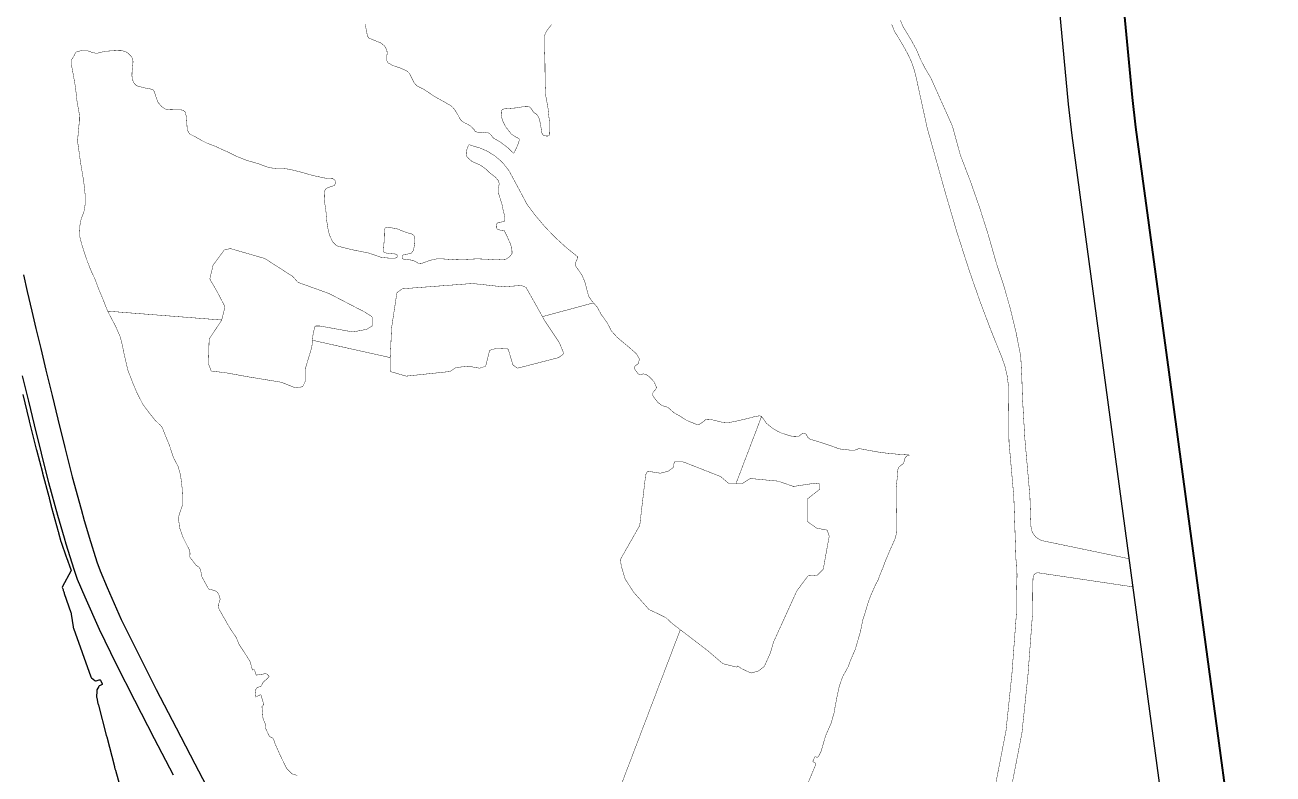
# Model space of a CAD drawing. Header units: millimetres. Extents: x -2018 to 1267, y -2071 to 2585.
# Drawn here: x 491 to 1267, y 288 to 754 of the extents above; entities that cross this region are included whole.
import ezdxf

# ---------------------------------------------------------------- set-up
doc = ezdxf.new("R2010")
doc.units = ezdxf.units.MM
doc.linetypes.add('DASH', pattern=[0.35, 0.25, -0.1])
for name, color, linetype in [('0block', 7, 'Continuous'), ('0lake', 140, 'DASH'), ('0river', 141, 'Continuous')]:
    doc.layers.add(name, color=color, linetype=linetype)
doc.layers.add('0edge', color=40, linetype='Continuous', lineweight=40)

msp = doc.modelspace()

# ---------------------------------------------------------------- linework, layer by layer
at = {"layer": '0block', "color": 7}
for points in [[(1218.76, 117.88), (1142.23, 685.19), (1139.91, 704.59), (1134.49, 762.35)], [(490.23, 598.44), (492.53, 588.1), (495.35, 575.75), (497.73, 564.97), (500.84, 552.58), (504.03, 539.19), (507.98, 523.45), (511.53, 508.71), (515.91, 491.08), (520.51, 472.83), (526.05, 452.64), (527.93, 445.64), (529.95, 438.8), (531, 435.23), (535.85, 419.8), (537.77, 414.31), (542.25, 403.79), (550.93, 384), (561.36, 362.73), (572.71, 340.39), (585.02, 316.61), (596.75, 294.14), (608.6, 271.49)]]:
    msp.add_lwpolyline(points, dxfattribs=at)
at = {"layer": '0block'}
msp.add_lwpolyline([(583.45, 287.19), (571.71, 309.69), (559.37, 333.55), (547.94, 356.03), (537.32, 377.69), (528.48, 397.83), (523.77, 408.89), (521.61, 415.07), (516.65, 430.86), (515.56, 434.56), (513.49, 441.57), (511.57, 448.71), (506, 469.01), (501.36, 487.44), (496.96, 505.14), (493.41, 519.87), (489.46, 535.63)], dxfattribs=at)
at = {"layer": '0edge'}
msp.add_lwpolyline([(994.5, -665.41), (1024.87, -129.15), (1046.34, -110.34), (1204.94, -122.23), (1263.59, -126.34), (1267.13, -75.63), (1258.64, 121.42), (1213.32, 457.41), (1202.47, 537.87), (1181.91, 690.24), (1179.69, 708.84), (1174.38, 765.41), (1162.69, 960.08), (1157.9, 1040), (1138.65, 1360.82), (1125.47, 1583.56)], dxfattribs=at)
at = {"layer": '0lake', "const_width": 0.25}
for points in [[(818.28, 754.2), (818.14, 753.73), (817.88, 753.3), (816.63, 751.74), (816.32, 751.35), (816.02, 750.95), (814.96, 749.26), (814.7, 748.83), (814.51, 748.37), (814.2, 746.91), (814.1, 746.42), (814.05, 745.92), (814.11, 740.42), (814.12, 739.92), (814.14, 739.42), (814.4, 730.43), (814.42, 729.93), (814.42, 729.43), (814.5, 718.43), (814.51, 717.93), (814.53, 717.43), (814.83, 710.43), (814.88, 709.94), (814.96, 709.44), (816.16, 703.06), (816.24, 702.56), (816.31, 702.07), (817.26, 693.12), (817.3, 692.62), (817.31, 692.12), (817.1, 685.62), (816.95, 685.18), (816.55, 684.89), (816.08, 684.78), (815.58, 684.79), (815.08, 684.81), (814.59, 684.9), (813.62, 685.16), (813.24, 685.43), (812.96, 685.84), (812.69, 686.26), (812.49, 686.71), (812.38, 687.2), (812.17, 688.69), (812.09, 689.18), (812.01, 689.67), (811.31, 693.61), (811.22, 694.1), (811.1, 694.59), (810.69, 696.03), (810.51, 696.49), (810.25, 696.92), (809.68, 697.74), (809.36, 698.13), (808.98, 698.44), (807.73, 699.27), (807.35, 699.6), (807.04, 699.99), (805.93, 701.65), (805.65, 702.06), (805.33, 702.45), (804.97, 702.8), (804.52, 702.95), (803.52, 703.05), (803.03, 703.08), (802.53, 703.07), (800.53, 702.93), (800.03, 702.88), (799.54, 702.81), (796.58, 702.31), (796.09, 702.26), (795.59, 702.22), (789.6, 701.76), (789.11, 701.68), (788.63, 701.54), (788.15, 701.4), (787.77, 701.11), (787.52, 700.68), (787.36, 700.21), (787.3, 699.72), (787.24, 698.22), (787.24, 697.72), (787.33, 697.23), (787.93, 694.8), (788.08, 694.33), (788.29, 693.87), (789.89, 690.76), (790.15, 690.33), (790.44, 689.93), (793.2, 686.38), (793.55, 686.02), (793.95, 685.71), (795.59, 684.57), (796.02, 684.31), (796.46, 684.08), (797.8, 683.41), (798.2, 683.12), (798.44, 682.69), (798.39, 682.21), (798.28, 681.72), (798.16, 681.23), (798.02, 680.75), (797.85, 680.28), (797.32, 678.88), (797.14, 678.41), (796.94, 677.96), (795.22, 674.34), (794.88, 674.09), (791.63, 677.2), (791.26, 677.54), (790.88, 677.86), (787.29, 680.57), (786.88, 680.87), (786.45, 681.12), (783, 683.15), (782.57, 683.4), (782.19, 683.72), (780.96, 685.3), (780.65, 685.69), (780.26, 686.01), (779.44, 686.57), (779.01, 686.82), (778.53, 686.94), (777.53, 687.07), (777.04, 687.13), (776.54, 687.16), (775.06, 686.95), (774.57, 686.86), (774.09, 686.77), (772.64, 687.15), (772.15, 687.27), (771.68, 687.42), (771.21, 687.6), (770.82, 687.85), (770.64, 688.32), (770.43, 688.76), (770.08, 689.12), (769.72, 689.46), (769.36, 689.81), (769.01, 690.18), (768.69, 690.55), (768.33, 690.89), (766.6, 691.9), (766.16, 692.15), (765.73, 692.39), (763.93, 693.28), (763.5, 693.52), (763.11, 693.83), (762.34, 694.47), (761.98, 694.82), (761.69, 695.22), (760.55, 697.45), (760.31, 697.89), (758.47, 700.86), (758.2, 701.29), (757.91, 701.69), (756.88, 702.78), (756.52, 703.13), (756.13, 703.44), (755.72, 703.73), (755.31, 704.01), (754.88, 704.26), (751.83, 705.99), (751.4, 706.23), (750.96, 706.48), (746.16, 709.16), (745.73, 709.41), (745.31, 709.68), (742.01, 711.94), (741.59, 712.22), (741.17, 712.49), (739.05, 713.81), (738.62, 714.07), (738.19, 714.31), (735.5, 715.66), (735.06, 715.89), (734.66, 716.17), (733.3, 717.64), (733, 718.03), (732.78, 718.48), (732.12, 719.83), (731.9, 720.28), (731.67, 720.72), (730.29, 723.39), (730.04, 723.82), (729.7, 724.19), (728.96, 724.86), (728.58, 725.19), (728.18, 725.47), (724.97, 726.86), (724.51, 727.06), (724.04, 727.23), (720.25, 728.52), (719.78, 728.7), (719.34, 728.92), (717.16, 730.14), (716.74, 730.42), (716.45, 730.81), (716.26, 731.27), (716.09, 731.74), (716.02, 732.23), (716.03, 733.23), (716.04, 733.73), (716.08, 734.23), (716.22, 735.72), (716.25, 736.22), (716.25, 736.72), (716.16, 737.72), (716.05, 738.19), (715.83, 738.65), (715.18, 739.99), (714.93, 740.43), (714.61, 740.81), (712.72, 742.44), (712.31, 742.72), (711.85, 742.92), (709.06, 744.03), (708.6, 744.22), (708.14, 744.41), (705.37, 745.55), (704.92, 745.77), (704.57, 746.11), (704.33, 746.55), (704.11, 746.99), (703.95, 747.47), (702.81, 753.36), (702.75, 753.85), (702.72, 754.35)], [(1094.22, 279.32), (1100.98, 314.17), (1101.07, 314.67), (1101.13, 315.16), (1104.7, 349.48), (1104.75, 349.97), (1104.79, 350.47), (1107.54, 387.37), (1107.58, 387.87), (1107.6, 388.37), (1107.71, 403.87), (1107.71, 404.37), (1107.73, 404.87), (1107.94, 410.86), (1107.95, 411.36), (1107.94, 411.86), (1107.69, 418.36), (1107.64, 418.86), (1107.56, 419.35), (1107.46, 419.84), (1107.38, 420.33), (1107.33, 420.83), (1107.29, 421.33), (1107.26, 421.83), (1107.24, 422.33), (1105.97, 459.81), (1105.95, 460.3), (1105.91, 460.8), (1102.97, 494.17), (1102.94, 494.67), (1102.94, 495.17), (1102.69, 522.17), (1102.69, 522.67), (1102.69, 523.17), (1102.66, 528.17), (1102.65, 528.67), (1102.62, 529.17), (1101.97, 534.63), (1101.91, 535.13), (1101.81, 535.62), (1100.57, 540.98), (1100.44, 541.46), (1100.29, 541.94), (1098.46, 547.12), (1098.29, 547.59), (1098.11, 548.06), (1091.57, 564.29), (1091.39, 564.76), (1091.2, 565.22), (1084.87, 582.07), (1084.7, 582.54), (1084.53, 583.01), (1078.6, 600.01), (1078.44, 600.48), (1078.29, 600.95), (1070.78, 624.28), (1070.63, 624.75), (1070.48, 625.23), (1063.44, 649.22), (1063.3, 649.7), (1063.17, 650.18), (1052.26, 689.19), (1052.13, 689.67), (1052.01, 690.15), (1045.4, 720.44), (1045.29, 720.93), (1045.17, 721.41), (1044.22, 725.3), (1044.1, 725.78), (1043.95, 726.26), (1042.47, 730.51), (1042.28, 730.97), (1042.07, 731.43), (1040.39, 735.06), (1040.17, 735.51), (1039.94, 735.95), (1037.55, 740.34), (1037.3, 740.77), (1037.05, 741.2), (1034.49, 745.5), (1034.24, 745.93), (1033.97, 746.36), (1031.87, 749.76), (1031.63, 750.2), (1031.44, 750.66), (1030.35, 753.45), (1030.16, 753.92), (1029.94, 754.37)], [(1035.46, 756.72), (1036.98, 753.02), (1037.2, 752.57), (1037.45, 752.14), (1039.03, 749.59), (1039.29, 749.17), (1039.55, 748.74), (1042.36, 744.01), (1042.61, 743.58), (1042.85, 743.14), (1045.25, 738.75), (1045.48, 738.31), (1045.69, 737.85), (1047.81, 732.78), (1048.01, 732.32), (1048.23, 731.87), (1050.51, 727.42), (1050.74, 726.98), (1050.98, 726.54), (1053.85, 721.85), (1054.1, 721.42), (1054.33, 720.97), (1067.61, 691.31), (1067.78, 690.84), (1067.92, 690.36), (1072.54, 673.48), (1072.69, 673), (1072.86, 672.53), (1078.76, 657.13), (1078.94, 656.66), (1079.11, 656.19), (1084.55, 640.61), (1084.71, 640.14), (1084.87, 639.66), (1089.86, 623.94), (1090.01, 623.46), (1090.15, 622.98), (1094.81, 606.63), (1094.95, 606.15), (1095.11, 605.68), (1099.49, 592.38), (1099.64, 591.9), (1099.78, 591.42), (1103.61, 577.96), (1103.74, 577.47), (1103.87, 576.99), (1107.14, 563.38), (1107.26, 562.89), (1107.36, 562.4), (1110.18, 548.18), (1110.25, 547.68), (1110.28, 547.19), (1110.91, 535.2), (1110.93, 534.7), (1111.3, 522.71), (1111.32, 522.21), (1111.34, 521.71), (1112.76, 497.25), (1112.79, 496.75), (1112.83, 496.25), (1115.9, 461.39), (1115.94, 460.89), (1115.96, 460.39), (1116.55, 442.9), (1116.57, 442.4), (1116.62, 441.9), (1116.67, 441.41), (1116.73, 440.91), (1116.83, 440.42), (1117.25, 438.98), (1117.39, 438.5), (1117.59, 438.05), (1119.04, 436.01), (1119.35, 435.62), (1119.71, 435.28), (1121.74, 433.82), (1122.17, 433.57), (1122.64, 433.4), (1124.08, 432.97), (1124.56, 432.84), (1125.05, 432.73), (1177.43, 421.84), (1177.76, 421.57), (1177.86, 421.08), (1180.06, 404.73), (1179.89, 404.34), (1179.4, 404.38), (1121.54, 412.98), (1121.04, 413.03), (1120.54, 413.01), (1120.06, 412.91), (1119.59, 412.72), (1119.16, 412.46), (1118.79, 412.14), (1118.47, 411.75), (1118.22, 411.32), (1118.04, 410.85), (1117.95, 410.36), (1117.91, 409.86), (1117.89, 409.36), (1117.72, 404.37), (1117.71, 403.87), (1117.71, 403.37), (1117.59, 387.87), (1117.57, 387.37), (1117.53, 386.87), (1114.75, 349.47), (1114.7, 348.98), (1114.65, 348.48), (1111.03, 313.67), (1110.97, 313.17), (1110.88, 312.68), (1104.02, 277.34)], [(660.49, 286.95), (657.61, 287.81), (657.15, 287.98), (656.76, 288.3), (654.29, 290.77), (653.94, 291.13), (653.65, 291.54), (649.94, 299.19), (649.73, 299.64), (649.52, 300.09), (646.48, 306.95), (646.28, 307.41), (646.13, 307.88), (645.74, 309.33), (645.57, 309.79), (645.22, 310.13), (643.44, 311.06), (643.06, 311.35), (642.82, 311.79), (641.11, 315.4), (640.9, 315.86), (640.74, 316.33), (640.54, 318.32), (640.49, 318.81), (640.38, 319.3), (639.36, 321.58), (639.18, 322.05), (639.09, 322.54), (638.45, 329.51), (638.49, 329.99), (638.82, 330.33), (639.27, 330.54), (639.54, 330.9), (639.47, 331.38), (637.75, 337.13), (637.38, 337.11), (636.93, 336.89), (635.15, 335.98), (634.7, 335.77), (634.57, 336.14), (634.25, 339.12), (634.2, 339.62), (634.41, 340.06), (634.92, 340.92), (635.24, 341.3), (635.57, 341.67), (636.02, 341.87), (636.5, 341.99), (637.48, 342.22), (637.89, 342.5), (638.12, 342.94), (639.04, 344.71), (639.34, 345.11), (639.7, 345.46), (640.07, 345.8), (640.46, 346.11), (641.24, 346.73), (641.63, 347.05), (641.95, 347.43), (642.92, 348.58), (642.63, 348.97), (641.51, 349.96), (641.13, 350.29), (640.71, 350.5), (640.24, 350.34), (639.76, 350.18), (639.28, 350.05), (635.32, 349.44), (634.86, 349.44), (634.6, 349.85), (633.94, 352.27), (633.69, 352.65), (633.22, 352.66), (632.73, 352.56), (632.45, 352.84), (632.31, 353.32), (631.11, 357.65), (630.92, 358.11), (630.67, 358.54), (627.14, 364.01), (626.87, 364.42), (626.59, 364.84), (624.37, 368.17), (624.15, 368.61), (623.96, 369.08), (622.64, 372.32), (622.45, 372.78), (622.19, 373.2), (618.81, 378.16), (618.54, 378.58), (618.28, 379.01), (611.82, 390.29), (611.67, 390.76), (611.56, 391.25), (611.34, 392.23), (611.29, 392.72), (611.39, 393.2), (612.31, 396.06), (612.45, 396.54), (612.35, 397.02), (611.61, 399.41), (611.42, 399.87), (611.13, 400.27), (610.5, 401.05), (610.18, 401.44), (609.74, 401.64), (607.37, 402.45), (606.89, 402.59), (606.4, 402.67), (605.41, 402.81), (605.12, 403.17), (604.88, 403.61), (601.05, 410.63), (600.93, 411.12), (600.84, 411.61), (600.41, 414.07), (600.25, 414.54), (600.08, 415.01), (599.72, 415.95), (599.54, 416.41), (599.15, 416.7), (597.85, 417.44), (597.44, 417.73), (597.13, 418.12), (595.66, 420.14), (595.36, 420.54), (595.04, 420.93), (593.78, 422.48), (593.58, 422.94), (593.6, 423.43), (593.71, 424.93), (593.68, 425.43), (593.6, 425.92), (593.52, 426.41), (593.44, 426.91), (593.27, 427.38), (593.04, 427.82), (592.1, 429.59), (591.88, 430.03), (591.65, 430.48), (589.64, 434.5), (589.43, 434.96), (589.26, 435.43), (587.2, 441.07), (587.13, 441.56), (587.08, 442.06), (586.88, 444.05), (586.82, 444.54), (586.75, 445.04), (586.62, 446.03), (586.57, 446.53), (586.63, 447.02), (586.9, 449.01), (587.03, 449.49), (587.2, 449.96), (587.85, 451.85), (588.02, 452.32), (588.19, 452.79), (588.87, 454.67), (589, 455.16), (589.01, 455.66), (589.05, 459.15), (589.04, 459.65), (589.02, 460.15), (588.8, 465.65), (588.76, 466.15), (588.7, 466.64), (587.85, 473.59), (587.76, 474.09), (587.63, 474.57), (586.36, 478.88), (586.22, 479.36), (585.99, 479.81), (583.42, 484.67), (583.26, 485.14), (583.11, 485.62), (581.1, 491.8), (580.94, 492.28), (580.75, 492.74), (578.08, 499.21), (577.9, 499.68), (577.72, 500.14), (576.65, 502.95), (576.41, 503.38), (576.1, 503.78), (575.49, 504.57), (575.15, 504.93), (574.79, 505.28), (572.27, 507.71), (571.91, 508.06), (571.6, 508.45), (568.17, 512.75), (567.86, 513.15), (567.57, 513.55), (564.6, 517.57), (564.32, 517.99), (564.09, 518.43), (560.68, 525.11), (560.48, 525.57), (560.28, 526.03), (558.16, 531.1), (557.98, 531.57), (557.8, 532.03), (555.26, 538.56), (555.09, 539.03), (554.98, 539.52), (553.82, 544.38), (553.7, 544.87), (553.59, 545.35), (552.39, 550.72), (552.29, 551.21), (551.51, 555.13), (551.39, 555.62), (551.27, 556.11), (550.41, 559.5), (550.25, 559.97), (550.05, 560.43), (547.45, 566.39), (547.22, 566.83), (546.99, 567.28), (544.88, 571.25), (544.65, 571.69), (542.58, 575.69), (543.06, 575.77), (612.85, 570.35), (613.24, 570.16), (613.05, 569.74), (605.64, 558.45), (605.58, 557.96), (605.56, 557.46), (605.19, 543.47), (605.25, 542.97), (605.41, 542.5), (606.77, 538.74), (607.21, 538.55), (607.71, 538.49), (616.64, 537.37), (617.13, 537.29), (617.62, 537.2), (629.92, 534.96), (630.41, 534.88), (630.91, 534.8), (650.15, 531.66), (650.64, 531.54), (651.1, 531.36), (658.53, 528.39), (659.03, 528.33), (659.53, 528.37), (663.51, 528.7), (663.85, 529.06), (664.97, 531.3), (665.19, 531.75), (665.33, 532.22), (665.33, 539.22), (665.34, 539.72), (665.44, 540.21), (669.22, 552.65), (669.36, 553.13), (669.47, 553.62), (669.8, 557.1), (669.9, 557.56), (670.38, 557.59), (717.72, 547.03), (718.12, 546.79), (718.22, 546.32), (718.22, 538.82), (718.32, 538.34), (718.73, 538.13), (727.85, 535.47), (728.34, 535.43), (728.84, 535.47), (755.19, 538.26), (755.63, 538.49), (756.04, 538.77), (758.54, 540.43), (758.96, 540.7), (759.45, 540.79), (766.41, 541.52), (766.91, 541.54), (767.4, 541.47), (773.31, 540.43), (773.81, 540.36), (774.28, 540.48), (777.13, 541.43), (777.55, 541.69), (777.7, 542.16), (780, 551.37), (780.44, 551.58), (780.92, 551.72), (783.8, 552.58), (784.29, 552.67), (784.79, 552.65), (791.28, 552.29), (791.64, 551.97), (794.31, 542.86), (794.49, 542.4), (794.87, 542.08), (796.91, 540.63), (797.33, 540.4), (797.83, 540.46), (822.03, 546.7), (822.52, 546.83), (822.98, 547), (825.78, 549.1), (826.06, 549.45), (825.94, 549.93), (823.47, 555.94), (823.25, 556.39), (822.99, 556.82), (814.39, 569.72), (814.13, 570.14), (813.88, 570.58), (813.15, 571.88), (813.01, 572.35), (813.38, 572.57), (844.28, 580.9), (844.74, 580.77), (845.08, 580.41), (846.73, 578.53), (847, 578.12), (847.25, 577.68), (849.17, 574.17), (849.42, 573.74), (849.71, 573.33), (852.93, 568.87), (853.18, 568.44), (853.41, 568), (855.73, 563.57), (856.03, 563.17), (856.37, 562.8), (859.07, 559.85), (859.41, 559.48), (859.79, 559.15), (865.13, 554.64), (865.52, 554.32), (866.3, 553.69), (866.68, 553.37), (867.05, 553.03), (867.79, 552.36), (868.16, 552.03), (868.54, 551.7), (870.81, 549.74), (871.17, 549.39), (871.43, 548.97), (872.99, 546.4), (873.1, 545.92), (873, 545.43), (872.58, 543.47), (872.34, 543.04), (871.1, 542.19), (870.69, 541.91), (870.31, 541.59), (870.22, 541.1), (870.13, 540.61), (870.05, 540.12), (870.31, 539.69), (870.86, 538.86), (871.13, 538.44), (871.43, 538.03), (872.37, 536.87), (872.69, 536.49), (873.16, 536.32), (873.65, 536.35), (874.15, 536.44), (874.63, 536.58), (875.11, 536.71), (875.59, 536.79), (876.55, 536.54), (877.04, 536.4), (877.5, 536.23), (878.76, 535.42), (879.17, 535.13), (879.53, 534.78), (881.93, 532.24), (882.25, 531.86), (882.49, 531.42), (883.46, 529.11), (883.64, 528.65), (883.7, 528.18), (883.5, 527.72), (883.29, 527.26), (883.03, 526.84), (882.68, 526.49), (882.34, 526.12), (882, 525.75), (881.69, 525.36), (881.5, 524.91), (881.47, 524.42), (881.47, 523.92), (881.53, 523.42), (881.64, 522.94), (881.91, 522.52), (884.36, 519.36), (884.69, 518.99), (885.08, 518.68), (887.09, 517.18), (887.52, 516.94), (888, 516.83), (888.49, 516.73), (888.97, 516.59), (889.93, 516.29), (890.4, 516.14), (890.85, 515.92), (891.24, 515.61), (891.63, 515.3), (892.01, 514.98), (893.13, 513.98), (893.5, 513.64), (893.86, 513.29), (894.21, 512.94), (894.6, 512.64), (895.92, 511.91), (896.36, 511.67), (896.79, 511.42), (898.52, 510.42), (898.95, 510.17), (899.37, 509.9), (901.88, 508.25), (902.31, 507.99), (902.76, 507.77), (905.07, 506.82), (905.53, 506.63), (905.99, 506.44), (908.31, 505.51), (908.79, 505.36), (909.28, 505.33), (909.78, 505.35), (910.28, 505.41), (910.73, 505.61), (911.14, 505.89), (911.56, 506.16), (912.81, 506.99), (913.22, 507.28), (913.57, 507.63), (913.88, 508.02), (914.26, 508.29), (914.75, 508.39), (915.24, 508.49), (915.74, 508.54), (916.24, 508.52), (917.23, 508.42), (917.73, 508.36), (918.22, 508.27), (924.05, 506.85), (924.54, 506.76), (925.04, 506.72), (928.03, 506.52), (928.53, 506.53), (929.02, 506.61), (931.49, 507), (931.98, 507.08), (932.47, 507.18), (937.83, 508.43), (938.32, 508.55), (938.8, 508.66), (941.72, 509.36), (942.21, 509.47), (942.69, 509.6), (944.61, 510.16), (945.1, 510.28), (945.59, 510.37), (947.56, 510.67), (948.06, 510.66), (948.54, 510.54), (948.98, 510.33), (948.95, 509.9), (948.92, 509.83), (933.26, 468.71), (932.88, 468.41), (929.88, 468.41), (929.38, 468.41), (928.89, 468.47), (924.31, 472.34), (923.93, 472.66), (923.53, 472.97), (901.19, 481.74), (900.73, 481.91), (900.23, 482), (895.23, 482), (894.78, 481.94), (894.7, 481.44), (894.45, 479.46), (894.37, 478.97), (894.14, 478.54), (891.74, 476.74), (891.33, 476.44), (890.91, 476.2), (886.54, 475.11), (886.05, 475.03), (885.56, 475.09), (879.14, 476.1), (878.64, 476.17), (878.21, 476.11), (877.44, 474.83), (877.19, 474.39), (877.02, 473.93), (873.42, 443.14), (873.34, 442.65), (873.17, 442.18), (861.8, 422.19), (861.56, 421.75), (861.41, 421.29), (861.76, 417.81), (861.83, 417.31), (861.96, 416.83), (864.12, 409.65), (864.29, 409.18), (864.52, 408.74), (869.43, 401.2), (869.72, 400.79), (870.05, 400.41), (878.67, 390.68), (879.02, 390.32), (879.42, 390.04), (885.75, 387.06), (886.2, 386.84), (886.65, 386.61), (889.3, 385.21), (889.74, 384.96), (890.13, 384.66), (893.04, 381.92), (893.42, 381.59), (893.81, 381.28), (898.18, 377.93), (898.44, 377.56), (898.36, 377.08), (839.99, 223.82)], [(840.01, 223.87), (898.38, 377.14), (898.7, 377.47), (899.1, 377.23), (915.37, 364.76), (915.76, 364.44), (916.14, 364.12), (924.87, 356.64), (925.32, 356.41), (925.8, 356.28), (930.65, 355.09), (931.14, 354.97), (933.08, 354.48), (933.57, 354.37), (933.93, 354.7), (934.27, 355.06), (934.68, 354.82), (935.08, 354.52), (936.28, 353.61), (936.72, 353.38), (937.17, 353.17), (942.15, 350.84), (942.63, 350.68), (943.11, 350.81), (946.97, 351.86), (947.39, 352.12), (950.15, 354.27), (950.55, 354.58), (950.88, 354.95), (954.16, 362.25), (954.37, 362.7), (954.55, 363.17), (956.39, 369.4), (956.53, 369.88), (956.72, 370.35), (970.59, 400.84), (970.8, 401.29), (971.01, 401.75), (977.55, 410.59), (977.86, 410.98), (978.3, 411.2), (983.29, 411.56), (983.77, 411.63), (984.14, 411.97), (986.97, 414.8), (987.31, 415.16), (987.52, 415.61), (988.57, 421.52), (988.65, 422.01), (988.74, 422.5), (991.07, 435.29), (991.13, 435.79), (991.04, 436.28), (990.09, 439.12), (989.87, 439.53), (989.4, 439.69), (983.99, 440.7), (983.51, 440.82), (983.06, 441.03), (978.17, 444.52), (977.79, 444.83), (977.58, 445.25), (977.58, 458.25), (977.61, 458.74), (977.84, 459.15), (979.41, 460.4), (979.8, 460.71), (980.19, 461.02), (984.91, 464.73), (985.27, 465.07), (985.41, 465.52), (985.41, 468.02), (985.17, 468.39), (984.7, 468.51), (982.72, 468.79), (982.22, 468.77), (981.73, 468.7), (969.37, 466.83), (968.87, 466.82), (968.39, 466.95), (959.89, 469.9), (959.41, 470.04), (958.91, 470.11), (942.49, 471.67), (942, 471.59), (941.56, 471.35), (936.88, 468.47), (936.39, 468.41), (935.89, 468.41), (933.39, 468.41), (933.3, 468.82), (948.78, 509.48), (948.97, 509.94), (949.22, 510.08), (949.82, 509.28), (950.12, 508.88), (950.41, 508.48), (951.86, 506.43), (952.17, 506.05), (952.54, 505.71), (955.64, 503.18), (956.03, 502.87), (956.46, 502.61), (960.38, 500.41), (960.83, 500.2), (961.31, 500.04), (966.06, 498.48), (966.53, 498.32), (967.02, 498.2), (969, 497.96), (969.5, 497.92), (970, 497.94), (972, 498.03), (972.46, 498.15), (972.86, 498.45), (974.02, 499.41), (974.43, 499.69), (974.89, 499.86), (975.38, 499.9), (975.86, 499.77), (976.31, 499.55), (976.73, 499.28), (977.05, 498.91), (977.7, 497.56), (977.99, 497.16), (978.37, 496.84), (978.77, 496.54), (979.18, 496.26), (979.64, 496.05), (985.85, 494.16), (986.33, 494.01), (986.81, 493.86), (991.55, 492.29), (992.03, 492.13), (992.5, 491.96), (996.72, 490.41), (997.19, 490.24), (997.68, 490.12), (999.66, 489.87), (1000.16, 489.81), (1000.65, 489.75), (1004.63, 489.3), (1005.13, 489.28), (1005.62, 489.31), (1007.12, 489.42), (1007.62, 489.48), (1008.09, 489.63), (1008.99, 490.05), (1009.45, 490.26), (1009.92, 490.31), (1020.25, 488.4), (1020.74, 488.31), (1022.72, 488.02), (1023.22, 487.95), (1023.71, 487.89), (1025.69, 487.63), (1026.19, 487.56), (1026.69, 487.51), (1027.18, 487.45), (1033.65, 486.81), (1034.15, 486.77), (1034.65, 486.74), (1040.64, 486.38), (1040.94, 486.26), (1039.99, 485.96), (1039.53, 485.79), (1039.15, 485.46), (1038.81, 485.09), (1038.48, 484.72), (1038.22, 484.3), (1037.99, 483.33), (1037.88, 482.84), (1037.76, 482.36), (1037.63, 481.87), (1037.5, 481.39), (1037.29, 480.96), (1036.06, 480.1), (1035.65, 479.81), (1035.26, 479.49), (1034.88, 479.17), (1034.51, 478.84), (1034.23, 478.43), (1034.06, 477.96), (1033.91, 477.49), (1033.81, 477), (1033.57, 473.51), (1033.53, 473.01), (1033.48, 472.51), (1032.75, 465.05), (1032.72, 464.55), (1032.72, 464.05), (1033.05, 441.05), (1033.05, 440.55), (1033.02, 440.05), (1032.84, 437.56), (1032.8, 437.06), (1032.73, 436.57), (1032.38, 435.11), (1032.25, 434.62), (1032.08, 434.15), (1031.88, 433.69), (1029.02, 427.31), (1028.82, 426.85), (1028.63, 426.39), (1025.72, 419.47), (1025.54, 419.01), (1025.39, 418.53), (1025.1, 417.58), (1024.94, 417.1), (1024.75, 416.64), (1023.39, 413.41), (1023.2, 412.95), (1023.02, 412.48), (1021.6, 408.74), (1021.42, 408.28), (1021.21, 407.83), (1020.68, 406.98), (1020.42, 406.55), (1020.19, 406.11), (1017.13, 399.26), (1016.93, 398.8), (1016.76, 398.33), (1015.56, 395.04), (1015.39, 394.57), (1015.23, 394.1), (1013.52, 388.35), (1013.38, 387.87), (1013.23, 387.39), (1012.29, 384.54), (1012.14, 384.06), (1012.02, 383.58), (1010.61, 376.72), (1010.5, 376.24), (1010.37, 375.75), (1008.43, 369.03), (1008.29, 368.55), (1008.15, 368.07), (1007.58, 366.15), (1007.44, 365.67), (1007.27, 365.2), (1004.5, 358.77), (1004.31, 358.31), (1004.13, 357.84), (1003.08, 355.03), (1002.9, 354.56), (1002.7, 354.11), (1001.23, 351.49), (1000.99, 351.05), (1000.74, 350.62), (999.77, 348.87), (999.54, 348.43), (999.35, 347.97), (997.69, 343.25), (997.53, 342.78), (997.39, 342.3), (996.43, 337.9), (996.32, 337.41), (996.22, 336.92), (994.98, 330.54), (994.88, 330.05), (994.8, 329.56), (994.33, 326.6), (994.24, 326.1), (994.11, 325.62), (992.45, 319.86), (992.3, 319.38), (992.11, 318.91), (989.09, 312.05), (988.9, 311.59), (988.76, 311.11), (986.26, 302.46), (986.11, 301.99), (985.9, 301.53), (984.55, 298.86), (984.25, 298.49), (983.78, 298.33), (983.29, 298.33), (982.82, 298.49), (982.35, 298.52), (982.05, 298.15), (981.01, 295.88), (981.15, 295.47), (981.57, 295.2), (982.43, 294.7), (982.83, 294.4), (982.86, 293.92), (982.67, 293.46), (974.36, 273.63)]]:
    msp.add_lwpolyline(points, dxfattribs=at)
msp.add_lwpolyline([(844.4, 580.93), (813.5, 572.6), (813.01, 572.53), (812.65, 572.77), (802.87, 590.22), (802.54, 590.58), (802.1, 590.81), (800.26, 591.6), (799.79, 591.74), (799.29, 591.76), (788.82, 591.02), (788.32, 590.99), (787.82, 591.02), (769.93, 592.97), (769.43, 593.01), (768.93, 593.01), (726.05, 589.77), (725.58, 589.64), (725.15, 589.38), (722.75, 587.58), (722.41, 587.22), (722.26, 586.76), (719.13, 566), (719.06, 565.5), (719.02, 565), (718.25, 547.52), (718.19, 547.02), (717.78, 547.02), (669.96, 557.69), (669.9, 558.11), (669.94, 558.61), (670.23, 561.6), (670.29, 562.09), (670.41, 562.58), (671.47, 566.44), (671.9, 566.59), (672.4, 566.6), (673.9, 566.6), (674.4, 566.59), (674.89, 566.51), (694.57, 562.97), (695.07, 562.91), (695.56, 563), (703.42, 564.49), (703.88, 564.69), (704.31, 564.95), (706.85, 566.54), (706.94, 567.02), (706.94, 571.52), (706.94, 572.02), (706.76, 572.47), (702.97, 574.89), (702.54, 575.16), (702.11, 575.4), (680.8, 586.44), (680.35, 586.67), (679.89, 586.87), (661.55, 593.5), (661.09, 593.67), (660.66, 593.92), (658, 596.91), (657.66, 597.28), (657.29, 597.61), (640.88, 608.15), (640.46, 608.42), (640.02, 608.64), (619.36, 614.6), (618.87, 614.71), (618.38, 614.68), (615.94, 614.14), (615.45, 614.03), (615, 613.86), (608.46, 605.01), (608.18, 604.6), (607.98, 604.14), (606.13, 596.36), (606.07, 595.88), (606.24, 595.41), (610.25, 588.49), (610.5, 588.05), (610.74, 587.61), (615.13, 579.19), (615.34, 578.74), (615.41, 578.26), (613.59, 570.99), (613.42, 570.52), (613.04, 570.33), (543.25, 575.76), (542.75, 575.8), (542.4, 576.06), (542.21, 576.52), (539.28, 583.97), (539.09, 584.43), (538.9, 584.89), (537.32, 588.57), (537.14, 589.03), (536.96, 589.5), (534.68, 595.59), (534.48, 596.05), (534.27, 596.5), (532.54, 600.11), (532.34, 600.56), (532.15, 601.02), (529.94, 606.61), (529.77, 607.07), (529.61, 607.55), (528, 612.28), (527.84, 612.76), (527.69, 613.23), (526.21, 618.01), (526.07, 618.49), (525.95, 618.97), (525.35, 621.4), (525.25, 621.89), (525.2, 622.39), (525.11, 625.38), (525.1, 625.88), (525.11, 626.38), (525.25, 628.88), (525.28, 629.38), (525.35, 629.87), (525.96, 632.81), (526.1, 633.29), (526.27, 633.76), (527.64, 637.52), (527.8, 637.99), (527.9, 638.48), (528.37, 641.44), (528.44, 641.94), (528.47, 642.44), (528.5, 647.44), (528.5, 647.94), (528.48, 648.44), (527.69, 655.89), (527.63, 656.39), (527.56, 656.89), (525.64, 668.22), (525.57, 668.72), (525.5, 669.21), (524.55, 676.15), (524.48, 676.64), (524.41, 677.14), (523.84, 681.1), (523.8, 681.6), (523.82, 682.1), (524.19, 686.58), (524.23, 687.08), (524.28, 687.58), (524.84, 693.55), (524.87, 694.05), (524.88, 694.55), (524.91, 697.55), (524.9, 698.05), (524.85, 698.54), (523.52, 705.92), (523.44, 706.42), (523.38, 706.91), (522.5, 714.87), (522.44, 715.36), (522.36, 715.86), (521.24, 722.26), (521.16, 722.75), (521.07, 723.24), (519.97, 729.14), (519.94, 729.64), (519.96, 730.14), (520.02, 731.64), (520.06, 732.13), (520.25, 732.58), (520.81, 733.41), (521.07, 733.84), (521.31, 734.28), (522.51, 736.47), (522.77, 736.9), (523.16, 737.15), (525.57, 737.79), (526.06, 737.9), (526.56, 737.95), (529.06, 738.08), (529.54, 738), (530.01, 737.83), (533.31, 736.65), (533.79, 736.54), (534.29, 736.47), (535.28, 736.35), (535.78, 736.32), (536.27, 736.39), (537.73, 736.72), (538.22, 736.84), (538.7, 736.97), (540.15, 737.37), (540.63, 737.47), (541.13, 737.53), (543.13, 737.66), (543.63, 737.7), (544.12, 737.73), (547.12, 737.91), (547.62, 737.92), (548.12, 737.92), (550.62, 737.91), (551.12, 737.87), (551.61, 737.79), (553.08, 737.5), (553.56, 737.35), (553.99, 737.11), (555.22, 736.25), (555.59, 735.92), (555.95, 735.57), (557.34, 734.13), (557.58, 733.7), (557.73, 733.23), (558.15, 731.79), (558.26, 731.3), (558.26, 730.8), (557.72, 725.33), (557.68, 724.83), (557.65, 724.33), (557.6, 722.83), (557.6, 722.33), (557.64, 721.84), (557.79, 720.34), (557.91, 719.86), (558.1, 719.4), (558.71, 718.03), (558.99, 717.62), (559.33, 717.25), (560, 716.51), (560.37, 716.17), (560.82, 715.98), (564.67, 714.91), (565.16, 714.79), (565.65, 714.69), (568.12, 714.29), (568.61, 714.21), (569.09, 714.08), (570.53, 713.65), (570.89, 713.33), (571.18, 712.93), (571.42, 712.49), (571.6, 712.02), (572.37, 709.65), (572.52, 709.17), (572.69, 708.7), (573.56, 706.35), (573.73, 705.88), (574.02, 705.48), (575.99, 703.22), (576.36, 702.89), (576.77, 702.6), (578.01, 701.77), (578.46, 701.55), (578.95, 701.46), (580.44, 701.25), (580.94, 701.22), (581.43, 701.2), (583.43, 701.15), (583.93, 701.14), (584.43, 701.14), (586.93, 701.13), (587.43, 701.11), (587.93, 701.06), (588.92, 700.93), (589.4, 700.78), (589.81, 700.5), (590.2, 700.19), (590.56, 699.84), (590.73, 699.38), (591.44, 696.98), (591.49, 696.49), (591.53, 695.99), (591.71, 692.99), (591.74, 692.5), (591.95, 689), (592.03, 688.51), (592.26, 688.07), (593.26, 686.34), (593.6, 685.98), (594.05, 685.75), (596.75, 684.44), (597.18, 684.19), (597.61, 683.94), (600.64, 682.19), (601.08, 681.95), (601.53, 681.72), (604.2, 680.37), (604.66, 680.17), (605.13, 679.99), (609.35, 678.42), (609.8, 678.22), (610.26, 678), (613.43, 676.52), (613.88, 676.31), (614.34, 676.11), (617.09, 674.91), (617.54, 674.69), (617.98, 674.47), (622, 672.43), (622.44, 672.2), (622.91, 672.02), (628.96, 669.66), (629.44, 669.51), (629.92, 669.37), (635.69, 667.72), (636.17, 667.58), (636.64, 667.41), (642.74, 665.16), (643.22, 665.05), (643.72, 665), (648.2, 664.52), (648.7, 664.51), (649.2, 664.53), (651.19, 664.62), (651.69, 664.58), (652.19, 664.52), (655.17, 664.16), (655.66, 664.06), (656.14, 663.94), (661.97, 662.52), (662.45, 662.39), (662.94, 662.26), (669.67, 660.36), (670.16, 660.23), (670.64, 660.12), (676.02, 658.95), (676.51, 658.85), (678.96, 658.38), (679.46, 658.35), (679.96, 658.33), (682.46, 658.25), (682.88, 657.98), (683.27, 657.67), (684.05, 657.05), (684.2, 656.58), (684.25, 656.08), (684.13, 655.6), (683.82, 654.65), (683.66, 654.18), (683.2, 653.97), (682.26, 653.63), (681.79, 653.46), (679.91, 652.8), (679.43, 652.63), (678.97, 652.45), (678.2, 651.81), (677.82, 651.48), (677.6, 651.04), (677.47, 650.55), (677.35, 650.07), (677.28, 649.58), (677.17, 645.58), (677.16, 645.08), (677.19, 644.58), (678.03, 639.65), (678.11, 639.16), (678.17, 638.66), (678.59, 633.18), (678.63, 632.68), (678.68, 632.18), (679.32, 628.23), (679.39, 627.74), (679.48, 627.24), (680.23, 623.82), (680.34, 623.34), (680.53, 622.88), (682.04, 619.72), (682.26, 619.27), (682.56, 618.87), (684.27, 617.05), (684.62, 616.7), (685.07, 616.48), (688.45, 615.55), (688.93, 615.41), (689.41, 615.29), (695.25, 613.89), (695.73, 613.78), (696.22, 613.68), (704.56, 612.03), (705.05, 611.93), (705.53, 611.77), (711.66, 609.62), (712.13, 609.45), (712.61, 609.31), (718.08, 608.76), (718.58, 608.72), (719.08, 608.71), (720.58, 608.74), (721.07, 608.78), (721.54, 608.94), (722, 609.16), (722.41, 609.41), (722.53, 609.87), (722.4, 610.86), (722.18, 611.23), (721.7, 611.32), (717.22, 611.79), (716.72, 611.85), (716.23, 611.92), (715.24, 612.07), (714.76, 612.2), (714.37, 612.49), (714.11, 612.92), (714.04, 613.4), (714.05, 614.4), (714.07, 614.9), (714.11, 615.4), (714.44, 619.89), (714.47, 620.39), (714.48, 620.89), (714.57, 625.38), (714.59, 625.88), (714.65, 626.38), (714.72, 626.87), (714.93, 627.31), (715.27, 627.68), (715.7, 627.9), (716.19, 628.03), (716.68, 628.08), (717.17, 628.03), (722.09, 627.1), (722.57, 626.97), (723.04, 626.8), (728.16, 624.81), (728.63, 624.63), (729.11, 624.49), (731.53, 623.87), (731.98, 623.66), (732.38, 623.35), (732.75, 623.03), (733.07, 622.65), (733.23, 622.18), (733.34, 621.69), (733.42, 621.2), (733.43, 620.7), (733.42, 618.2), (733.37, 617.7), (733.29, 617.21), (732.79, 614.25), (732.67, 613.76), (732.43, 613.34), (731.54, 612.13), (731.15, 611.83), (730.67, 611.69), (728.71, 611.29), (728.22, 611.22), (727.72, 611.16), (727.22, 611.1), (726.73, 611.03), (726.33, 610.75), (725.94, 610.43), (725.78, 609.97), (725.83, 609.48), (725.95, 608.48), (726.35, 608.21), (726.84, 608.14), (727.34, 608.08), (727.83, 608.01), (730.32, 607.73), (730.81, 607.67), (731.31, 607.59), (731.8, 607.51), (732.29, 607.42), (732.77, 607.27), (734.07, 606.52), (734.5, 606.27), (734.93, 606.01), (735.36, 605.76), (735.79, 605.51), (736.28, 605.41), (736.78, 605.39), (737.28, 605.39), (737.76, 605.5), (740.56, 606.58), (741.03, 606.75), (741.5, 606.92), (744.37, 607.8), (744.85, 607.94), (745.34, 608.04), (747.31, 608.37), (747.81, 608.43), (748.31, 608.43), (750.81, 608.33), (751.31, 608.31), (751.8, 608.27), (757.29, 607.85), (757.79, 607.82), (758.29, 607.81), (765.28, 608.04), (765.78, 608.06), (766.28, 608.08), (771.78, 608.35), (772.27, 608.37), (772.77, 608.35), (777.77, 608.16), (778.27, 608.14), (778.77, 608.11), (783.26, 607.76), (783.75, 607.73), (784.25, 607.73), (789.24, 608.06), (789.74, 608.11), (790.21, 608.27), (791.53, 608.98), (791.96, 609.23), (792.31, 609.59), (793.61, 611.11), (793.88, 611.51), (793.94, 612.01), (793.91, 613.01), (793.89, 613.51), (793.84, 614), (793.19, 616.93), (793.06, 617.42), (792.87, 617.88), (791.02, 621.98), (790.81, 622.43), (790.6, 622.88), (789.28, 625.58), (788.99, 625.94), (788.5, 626.04), (787.01, 626.23), (786.52, 626.3), (786.03, 626.4), (785.54, 626.53), (785.09, 626.73), (784.69, 627.03), (784.35, 627.39), (784.17, 627.84), (784.16, 628.34), (784.19, 628.84), (784.24, 629.33), (784.35, 629.82), (784.54, 630.28), (784.82, 630.66), (785.28, 630.85), (785.76, 630.98), (786.25, 631.09), (786.74, 631.17), (788.71, 631.52), (789.13, 631.74), (789.36, 632.17), (789.47, 632.66), (789.48, 633.16), (789.45, 634.16), (789.4, 634.65), (789.3, 635.14), (788.43, 638.53), (788.33, 639.02), (788.24, 639.52), (788.01, 641), (787.91, 641.49), (787.78, 641.97), (787.19, 643.88), (787.04, 644.36), (786.89, 644.83), (785.84, 648.17), (785.7, 648.65), (785.62, 649.15), (785.46, 650.64), (785.44, 651.14), (785.48, 651.63), (785.61, 652.62), (785.67, 653.12), (785.74, 653.62), (785.92, 655.1), (785.87, 655.59), (785.73, 656.07), (785.59, 656.55), (785.39, 657.01), (785.1, 657.41), (783.78, 658.92), (783.44, 659.28), (783.06, 659.61), (780.28, 661.73), (779.9, 662.06), (779.54, 662.4), (777.37, 664.47), (776.97, 664.78), (776.56, 665.06), (774.51, 666.49), (774.07, 666.73), (773.62, 666.93), (769.5, 668.76), (769.06, 668.99), (768.67, 669.3), (766.41, 671.27), (766.07, 671.64), (765.85, 672.08), (765.7, 672.56), (765.62, 673.05), (765.56, 673.55), (765.49, 674.04), (765.52, 674.54), (765.64, 675.53), (765.75, 676.02), (765.91, 676.49), (766.58, 678.38), (766.78, 678.83), (767.02, 679.27), (767.45, 679.39), (767.92, 679.22), (768.85, 678.86), (769.32, 678.69), (769.8, 678.55), (773.64, 677.45), (774.12, 677.31), (774.58, 677.11), (778.7, 675.28), (779.12, 675.02), (779.55, 674.76), (782.94, 672.65), (783.34, 672.34), (783.72, 672.02), (786.79, 669.46), (787.15, 669.1), (787.5, 668.75), (788.21, 668.05), (788.53, 667.66), (788.85, 667.27), (791.95, 663.36), (792.2, 662.92), (792.44, 662.48), (798.61, 651.04), (798.84, 650.6), (799.08, 650.16), (803.05, 642.64), (803.31, 642.21), (803.6, 641.81), (808.41, 635.42), (808.71, 635.02), (809.04, 634.64), (814.55, 628.17), (814.89, 627.8), (815.24, 627.44), (820.8, 621.69), (821.16, 621.34), (821.52, 621), (827.42, 615.6), (827.8, 615.27), (828.19, 614.96), (834.41, 609.93), (834.75, 609.56), (834.74, 609.06), (834.68, 608.57), (834.22, 607.68), (833.99, 607.23), (833.58, 606.32), (833.38, 605.86), (833.23, 605.39), (833.45, 604.41), (833.56, 603.93), (833.78, 603.48), (834.93, 601.84), (835.21, 601.43), (835.5, 601.02), (837.19, 598.54), (837.47, 598.13), (837.67, 597.67), (839.02, 594.44), (839.21, 593.98), (839.37, 593.5), (840.5, 589.15), (840.62, 588.66), (841.37, 585.76), (841.51, 585.28), (841.78, 584.85), (842.85, 583.17), (843.11, 582.74), (843.4, 582.33), (844.39, 581.2)], close=True, dxfattribs=at)
at = {"layer": '0river'}
msp.add_lwpolyline([(489.79, 524.01), (493.53, 508.45), (493.65, 507.97), (493.77, 507.48), (498.12, 490.01), (498.24, 489.53), (501.93, 475.5), (502.05, 475.02), (505.89, 460.52), (506.02, 460.04), (506.14, 459.55), (507.32, 454.69), (507.44, 454.21), (507.57, 453.72), (511.69, 438.78), (511.83, 438.3), (511.96, 437.82), (513.46, 432.53), (513.6, 432.05), (513.75, 431.57), (516.54, 423.54), (516.7, 423.07), (516.87, 422.6), (519.58, 415.07), (519.73, 414.6), (519.67, 414.11), (514.44, 404.44), (514.29, 403.99), (514.45, 403.51), (514.77, 402.57), (514.93, 402.09), (515.08, 401.62), (515.23, 401.14), (515.38, 400.66), (515.54, 400.19), (519.56, 388.35), (519.71, 387.88), (519.78, 387.38), (521.01, 379.48), (521.09, 378.98), (521.19, 378.5), (531.96, 348.36), (532.17, 347.92), (532.54, 347.59), (534.55, 346.1), (534.97, 345.82), (535.43, 345.74), (537.31, 346.42), (537.79, 346.54), (538.13, 346.3), (539.15, 344.02), (539.09, 343.58), (538.66, 343.34), (537.75, 342.95), (537.31, 342.71), (537.03, 342.31), (535.82, 340.12), (535.7, 339.64), (535.66, 339.14), (535.51, 336.15), (535.57, 335.65), (535.68, 335.16), (536.46, 331.75), (536.57, 331.27), (536.7, 330.78), (541.66, 311.92), (541.78, 311.44), (541.91, 310.96), (546.79, 292.59), (546.78, 292.1), (547.03, 291.13), (547.17, 290.66), (547.45, 290.26), (550.6, 278.17)], dxfattribs=at)

doc.saveas('drawing.dxf')
